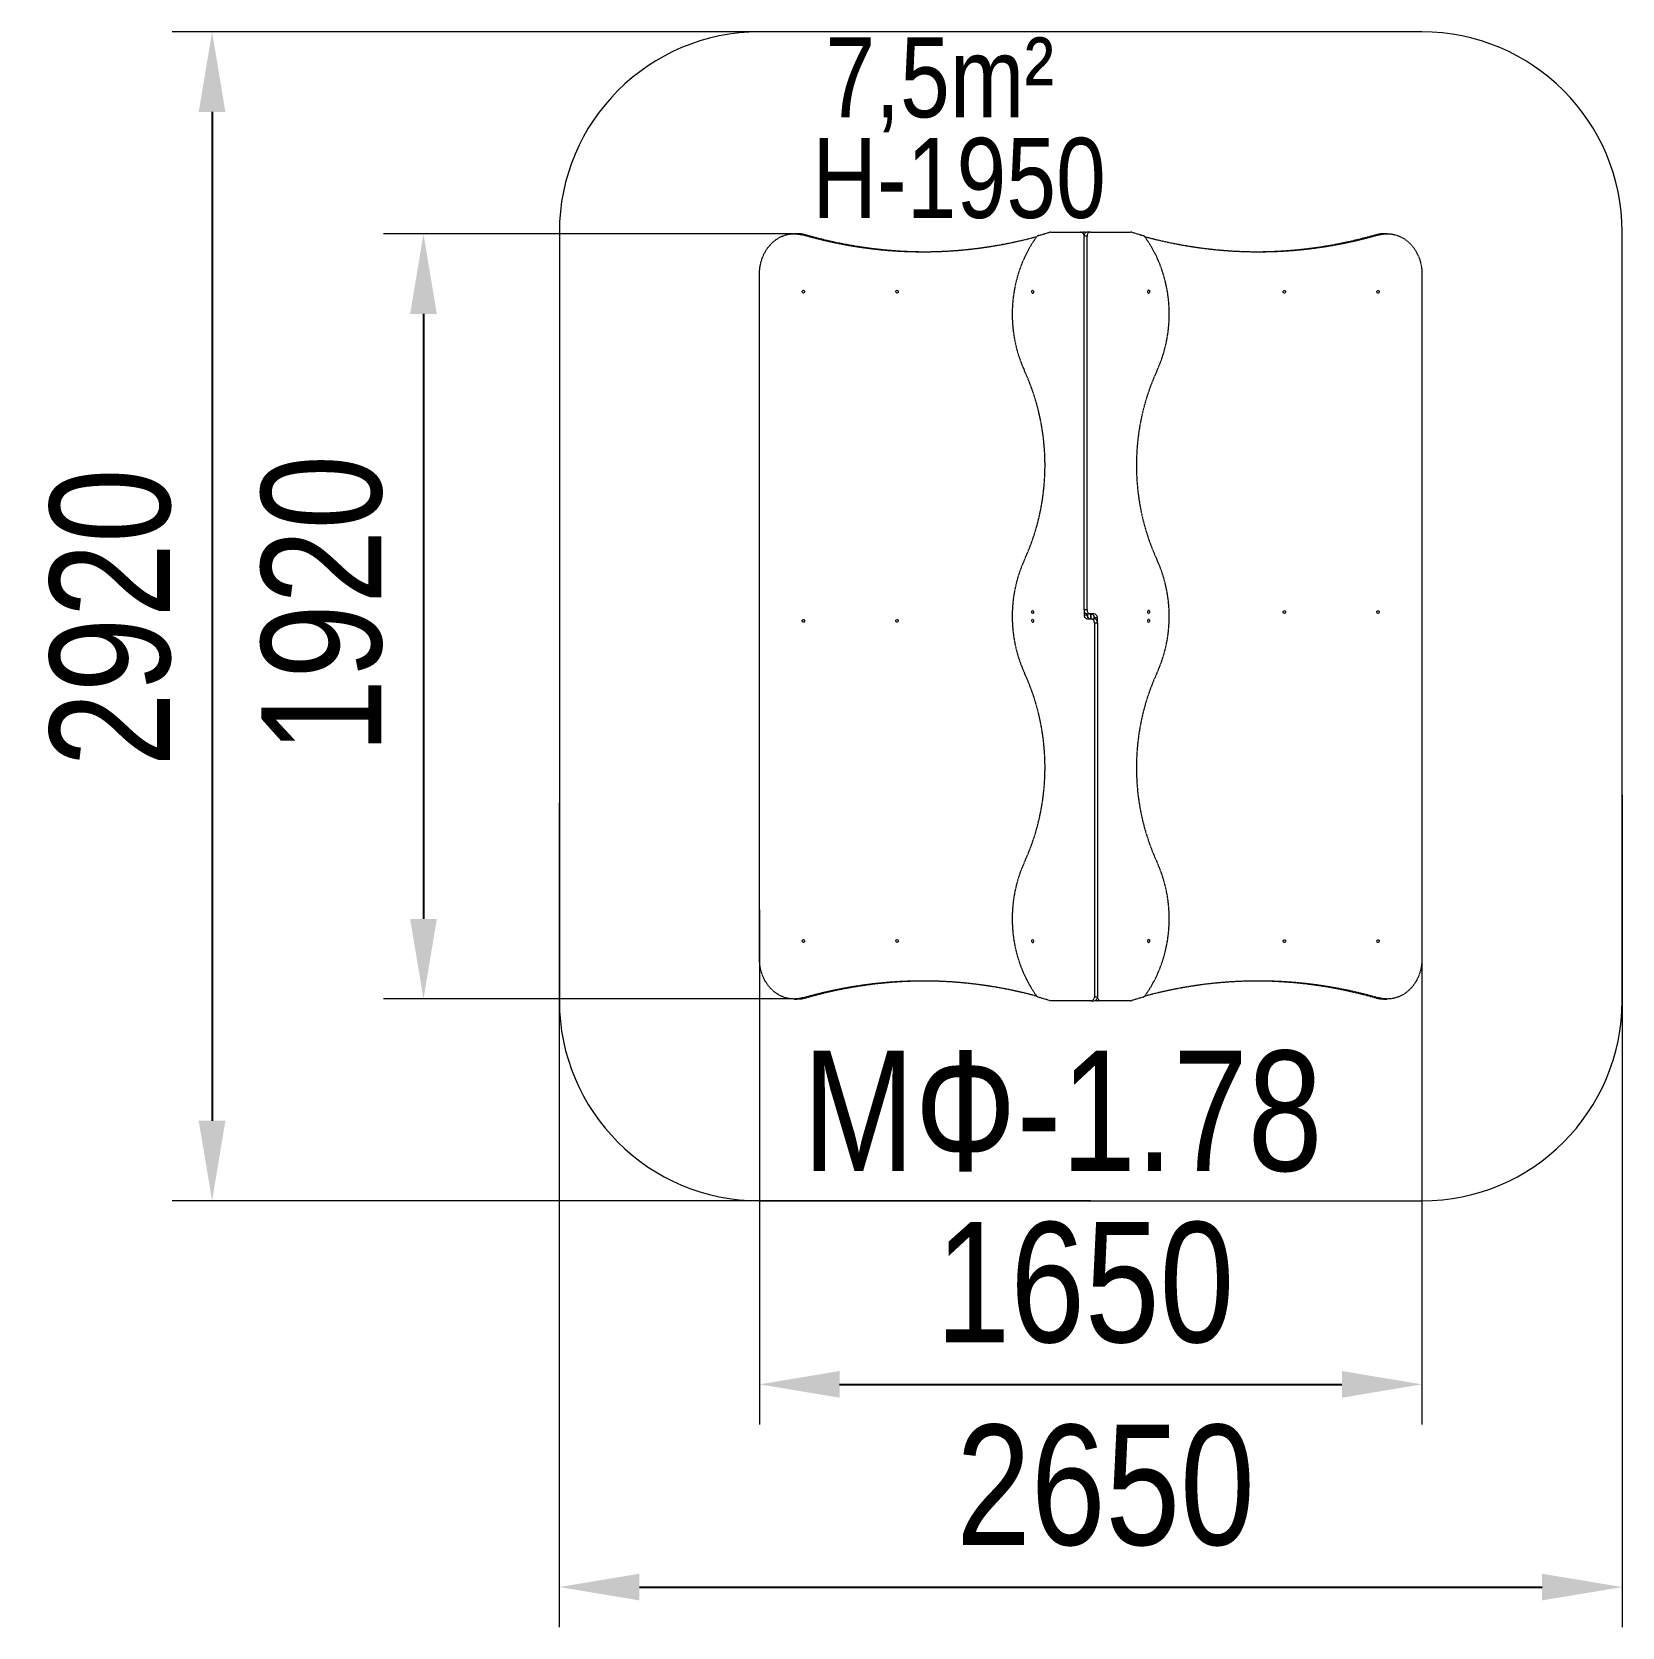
# Model space of a CAD drawing. Header units: millimetres. Extents: x -2552 to 1420, y -2213 to 1772.
import ezdxf

# ---------------------------------------------------------------- set-up
doc = ezdxf.new("R2010")
doc.units = ezdxf.units.MM
doc.linetypes.add('HIDDEN', pattern=[1.905, 1.27, -0.635])
for name, color, linetype in [('DIKOM_АРТИКУЛ', 7, 'Continuous'), ('DIKOM_ЗОНА', 90, 'Continuous'), ('DIKOM_ОБЪЕКТ', 7, 'Continuous'), ('DIKOM_РАЗМЕР_ЗОНА', 7, 'Continuous'), ('DIKOM_РАЗМЕР_ОБЪЕКТА', 7, 'Continuous')]:
    doc.layers.add(name, color=color, linetype=linetype)
doc.styles.add('style1', font='arialbd.ttf', dxfattribs={"width": 0.8})
doc.dimstyles.new('1-50', dxfattribs={"dimtxt": 300, "dimasz": 200, "dimexe": 100, "dimexo": 0, "dimgap": 100, "dimtad": 1, "dimtoh": 1, "dimtxsty": 'style1', "dimcen": 200, "dimclrd": 7, "dimclre": 7, "dimclrt": 7, "dimadec": 1, "dimazin": 2, "dimtfac": 1, "dimtmove": 0, "dimatfit": 2, "dimfxl": 0, "dimlwd": 25, "dimlwe": 18, "dimarcsym": 0})

# ---------------------------------------------------------------- blocks, each defined once
blk = doc.blocks.new('*D0')
at = {"layer": 'Defpoints', "color": 0, "transparency": 16777216}
for p in [(-650.3, 1267.4), (-1573.9, -644), (-650.3, -644)]:
    blk.add_point(p, dxfattribs=at)
at = {"layer": 'DIKOM_РАЗМЕР_ОБЪЕКТА', "color": 7, "lineweight": 18, "transparency": 16777216}
for p, q in [((-650.3, 1267.4), (-1673.9, 1267.4)), ((-650.3, -644), (-1673.9, -644))]:
    blk.add_line(p, q, dxfattribs=at)
at = {"layer": 'DIKOM_РАЗМЕР_ОБЪЕКТА', "color": 7, "lineweight": 25, "transparency": 16777216}
blk.add_line((-1573.9, 1067.4), (-1573.9, -444), dxfattribs=at)
at = {"layer": 'DIKOM_РАЗМЕР_ОБЪЕКТА', "color": 7, "transparency": 16777216}
for points in [[(-1607.3, 1067.4), (-1540.6, 1067.4), (-1573.9, 1267.4)], [(-1607.3, -444), (-1540.6, -444), (-1573.9, -644)]]:
    blk.add_solid(points, dxfattribs=at)
at = {"layer": 'DIKOM_РАЗМЕР_ОБЪЕКТА', "color": 7, "transparency": 16777216, "insert": (-1827.1, 342.3), "char_height": 300, "attachment_point": 5, "rotation": 90, "style": 'style1'}
blk.add_mtext('{\\fArial|b0|i0|c204|p34;1920}', dxfattribs=at)
blk = doc.blocks.new('*D1')
at = {"layer": 'Defpoints', "color": 0, "transparency": 16777216}
for p in [(920.2, -334.7), (-734.6, -421.2), (920.2, -1606.6)]:
    blk.add_point(p, dxfattribs=at)
at = {"layer": 'DIKOM_РАЗМЕР_ОБЪЕКТА', "color": 7, "lineweight": 18, "transparency": 16777216}
for p, q in [((920.2, -334.7), (920.2, -1706.6)), ((-734.6, -421.2), (-734.6, -1706.6))]:
    blk.add_line(p, q, dxfattribs=at)
at = {"layer": 'DIKOM_РАЗМЕР_ОБЪЕКТА', "color": 7, "lineweight": 25, "transparency": 16777216}
blk.add_line((-534.6, -1606.6), (720.2, -1606.6), dxfattribs=at)
at = {"layer": 'DIKOM_РАЗМЕР_ОБЪЕКТА', "color": 7, "transparency": 16777216}
for points in [[(-534.6, -1573.3), (-534.6, -1640), (-734.6, -1606.6)], [(720.2, -1573.3), (720.2, -1640), (920.2, -1606.6)]]:
    blk.add_solid(points, dxfattribs=at)
at = {"layer": 'DIKOM_РАЗМЕР_ОБЪЕКТА', "color": 7, "transparency": 16777216, "insert": (78.4, -1353.5), "char_height": 300, "attachment_point": 5, "style": 'style1'}
blk.add_mtext('{\\fArial|b0|i0|c204|p34;1650}', dxfattribs=at)
blk = doc.blocks.new('*D2')
at = {"layer": 'Defpoints', "color": 0, "transparency": 16777216}
for p in [(92.8, 1771.7), (-2102, -1148.3), (92.8, -1148.3)]:
    blk.add_point(p, dxfattribs=at)
at = {"layer": 'DIKOM_РАЗМЕР_ЗОНА', "color": 7, "lineweight": 18, "transparency": 16777216}
for p, q in [((92.8, 1771.7), (-2202, 1771.7)), ((92.8, -1148.3), (-2202, -1148.3))]:
    blk.add_line(p, q, dxfattribs=at)
at = {"layer": 'DIKOM_РАЗМЕР_ЗОНА', "color": 7, "lineweight": 25, "transparency": 16777216}
blk.add_line((-2102, 1571.7), (-2102, -948.3), dxfattribs=at)
at = {"layer": 'DIKOM_РАЗМЕР_ЗОНА', "color": 7, "transparency": 16777216}
for points in [[(-2135.4, 1571.7), (-2068.7, 1571.7), (-2102, 1771.7)], [(-2135.4, -948.3), (-2068.7, -948.3), (-2102, -1148.3)]]:
    blk.add_solid(points, dxfattribs=at)
at = {"layer": 'DIKOM_РАЗМЕР_ЗОНА', "color": 7, "transparency": 16777216, "insert": (-2355.2, 308.6), "char_height": 300, "attachment_point": 5, "rotation": 90, "style": 'style1'}
blk.add_mtext('{\\fArial|b0|i0|c204|p34;2920}', dxfattribs=at)
blk = doc.blocks.new('*D3')
at = {"layer": 'Defpoints', "color": 0, "transparency": 16777216}
for p in [(-1234.6, -154.2), (1420.2, -133.7), (1420.2, -2113)]:
    blk.add_point(p, dxfattribs=at)
at = {"layer": 'DIKOM_РАЗМЕР_ЗОНА', "color": 7, "lineweight": 18, "transparency": 16777216}
for p, q in [((-1234.6, -154.2), (-1234.6, -2213)), ((1420.2, -133.7), (1420.2, -2213))]:
    blk.add_line(p, q, dxfattribs=at)
at = {"layer": 'DIKOM_РАЗМЕР_ЗОНА', "color": 7, "lineweight": 25, "transparency": 16777216}
blk.add_line((-1034.6, -2113), (1220.2, -2113), dxfattribs=at)
at = {"layer": 'DIKOM_РАЗМЕР_ЗОНА', "color": 7, "transparency": 16777216}
for points in [[(-1034.6, -2079.6), (-1034.6, -2146.3), (-1234.6, -2113)], [(1220.2, -2079.6), (1220.2, -2146.3), (1420.2, -2113)]]:
    blk.add_solid(points, dxfattribs=at)
at = {"layer": 'DIKOM_РАЗМЕР_ЗОНА', "color": 7, "transparency": 16777216, "insert": (129.8, -1859.8), "char_height": 300, "attachment_point": 5, "style": 'style1'}
blk.add_mtext('{\\fArial|b0|i0|c204|p34;2650}', dxfattribs=at)

msp = doc.modelspace()

# ---------------------------------------------------------------- linework, layer by layer
at = {"layer": 'DIKOM_ЗОНА', "color": 3, "lineweight": 15}
msp.add_lwpolyline([(920.206, -1148.273, 0.41421356), (1420.206, -648.273), (1420.206, 1271.727, 0.41421356), (920.206, 1771.727), (-734.555, 1771.727, 0.41421356), (-1234.555, 1271.727), (-1234.555, -648.273, 0.41421356), (-734.555, -1148.273)], format="xyb", close=True, dxfattribs=at)
at = {"layer": 'DIKOM_ОБЪЕКТ', "color": 7, "linetype": 'HIDDEN', "lineweight": 15}
for p, q in [((-640.453, 1267.53), (-647.953, 1267.53)), ((-619.43, 1264.539), (-626.93, 1264.539)), ((-7.625, 1271.727), (67.432, 1271.727)), ((67.432, 1271.727), (74.932, 1271.727)), ((75.504, 1271.727), (74.932, 1271.727)), ((83.577, 1261.727), (76.077, 1261.727)), ((76.077, 327.728), (76.077, 1261.727)), ((83.577, 327.728), (83.577, 1261.727)), ((92.237, 1271.727), (84.737, 1271.727)), ((92.237, 1271.727), (193.276, 1271.727)), ((805.08, 1264.539), (812.58, 1264.539)), ((833.603, 1267.53), (826.103, 1267.53)), ((-734.555, -544.075), (-734.555, 1167.53)), ((920.206, 1167.53), (920.206, -544.075)), ((83.577, 327.728), (76.077, 327.728)), ((76.093, 327.131), (76.093, 315.726)), ((76.093, 315.726), (83.593, 315.726)), ((83.593, 317.816), (83.593, 315.726)), ((92.237, 317.728), (84.737, 317.728)), ((84.753, 305.726), (93.413, 305.726)), ((85.325, 309.726), (85.325, 317.728)), ((100.898, 317.728), (92.237, 317.728)), ((92.825, 305.726), (92.825, 317.728)), ((92.826, 317.728), (92.826, 305.726)), ((93.413, 305.726), (100.913, 305.726)), ((100.326, 313.728), (100.326, 305.726)), ((109.558, 307.728), (102.058, 307.728)), ((102.058, 305.639), (102.058, 307.728)), ((102.073, 295.726), (102.073, -638.273)), ((102.073, 295.726), (109.573, 295.726)), ((109.558, 296.323), (109.558, 307.728)), ((109.573, 295.726), (109.573, -638.273)), ((-647.953, -644.075), (-640.453, -644.075)), ((-619.43, -641.084), (-626.93, -641.084)), ((93.413, -648.273), (-7.625, -648.273)), ((93.413, -648.273), (100.913, -648.273)), ((102.073, -638.273), (109.573, -638.273)), ((110.146, -648.273), (110.718, -648.273)), ((118.218, -648.273), (110.718, -648.273)), ((193.276, -648.273), (118.218, -648.273)), ((805.08, -641.084), (812.58, -641.084)), ((826.103, -644.075), (833.603, -644.075))]:
    msp.add_line(p, q, dxfattribs=at)
at = {"layer": 'DIKOM_ОБЪЕКТ', "color": 7, "linetype": 'HIDDEN', "lineweight": 15, "flags": 128}
for points in [[(-734.555, 1167.53), (-734.397, 1173.579), (-733.921, 1179.607), (-733.131, 1185.59), (-732.029, 1191.507), (-730.619, 1197.336), (-728.906, 1203.056), (-726.896, 1208.646), (-724.597, 1214.086), (-722.018, 1219.354), (-719.167, 1224.433), (-716.055, 1229.304), (-712.694, 1233.948), (-709.096, 1238.349), (-705.274, 1242.49), (-701.241, 1246.357), (-697.014, 1249.935), (-692.607, 1253.211), (-688.036, 1256.174), (-683.318, 1258.812), (-678.471, 1261.115), (-673.512, 1263.075), (-668.46, 1264.686), (-663.332, 1265.94), (-658.148, 1266.834), (-652.926, 1267.365), (-647.687, 1267.529), (-642.448, 1267.328), (-637.23, 1266.76), (-632.051, 1265.829), (-626.93, 1264.539)], [(-42.507, 1259.675), (-59.872, 1255.115), (-79.175, 1250.4), (-98.54, 1246.041), (-117.964, 1242.038), (-137.44, 1238.392), (-156.964, 1235.105), (-176.53, 1232.177), (-196.135, 1229.609), (-215.772, 1227.402), (-235.438, 1225.556), (-255.126, 1224.071), (-274.832, 1222.949), (-294.552, 1222.189), (-314.279, 1221.791), (-334.009, 1221.757), (-353.737, 1222.085), (-373.458, 1222.775), (-393.168, 1223.828), (-412.86, 1225.243), (-432.53, 1227.019), (-452.173, 1229.157), (-471.784, 1231.656), (-491.359, 1234.515), (-510.891, 1237.733), (-530.377, 1241.31), (-549.81, 1245.245), (-569.188, 1249.536), (-588.503, 1254.183), (-607.752, 1259.184), (-626.93, 1264.539)], [(-322.287, 1221.734), (-326.509, 1221.757), (-346.237, 1222.085), (-365.958, 1222.775), (-385.668, 1223.828), (-405.36, 1225.243), (-425.03, 1227.019), (-444.673, 1229.157), (-464.284, 1231.656), (-483.859, 1234.515), (-503.391, 1237.733), (-522.877, 1241.31), (-542.31, 1245.245), (-561.688, 1249.536), (-581.003, 1254.183), (-600.252, 1259.184), (-619.43, 1264.539)], [(-42.444, 1259.761), (-48.171, 1251.604), (-53.647, 1243.22), (-58.866, 1234.62), (-63.821, 1225.815), (-68.506, 1216.814), (-72.916, 1207.63), (-77.044, 1198.273), (-80.886, 1188.755), (-84.438, 1179.088), (-87.694, 1169.283), (-90.651, 1159.353), (-93.305, 1149.309), (-95.653, 1139.164), (-97.693, 1128.93), (-99.42, 1118.62), (-100.835, 1108.247), (-101.934, 1097.822), (-102.716, 1087.36), (-103.181, 1076.873), (-103.327, 1066.373), (-103.156, 1055.874), (-102.666, 1045.388), (-101.858, 1034.928), (-100.734, 1024.508), (-99.295, 1014.139), (-97.543, 1003.834), (-95.479, 993.607), (-93.107, 983.47), (-90.429, 973.434), (-87.448, 963.513), (-84.168, 953.719), (-80.594, 944.063), (-76.729, 934.557), (-72.578, 925.213)], [(-37.879, 1263.04), (-34.371, 1264.041), (-30.865, 1265.054), (-27.362, 1266.079), (-23.862, 1267.116), (-20.364, 1268.164), (-16.869, 1269.225), (-13.376, 1270.296), (-9.887, 1271.38)], [(76.085, 1262.149), (75.926, 1263.678), (75.433, 1265.554), (74.633, 1267.283), (73.556, 1268.798), (72.244, 1270.042), (70.746, 1270.966), (69.122, 1271.535), (67.432, 1271.727)], [(84.737, 1271.727), (83.048, 1271.535), (81.423, 1270.966), (79.926, 1270.042), (78.614, 1268.798), (77.537, 1267.283), (76.736, 1265.554), (76.244, 1263.678), (76.077, 1261.727)], [(92.237, 1271.727), (90.548, 1271.535), (88.923, 1270.966), (87.426, 1270.042), (86.114, 1268.798), (85.037, 1267.283), (84.236, 1265.554), (83.744, 1263.678), (83.577, 1261.727)], [(195.537, 1271.38), (199.027, 1270.296), (202.52, 1269.224), (206.015, 1268.164), (209.513, 1267.116), (213.014, 1266.079), (216.517, 1265.054), (220.023, 1264.041), (223.531, 1263.04)], [(258.229, 925.215), (262.379, 934.559), (266.244, 944.064), (269.819, 953.72), (273.098, 963.514), (276.079, 973.435), (278.757, 983.471), (281.13, 993.608), (283.193, 1003.835), (284.946, 1014.14), (286.385, 1024.508), (287.509, 1034.929), (288.316, 1045.388), (288.806, 1055.874), (288.978, 1066.373), (288.831, 1076.873), (288.367, 1087.361), (287.584, 1097.823), (286.485, 1108.247), (285.071, 1118.62), (283.343, 1128.93), (281.304, 1139.164), (278.956, 1149.309), (276.302, 1159.352), (273.345, 1169.283), (270.089, 1179.088), (266.538, 1188.755), (262.696, 1198.273), (258.567, 1207.63), (254.158, 1216.814), (249.473, 1225.814), (244.518, 1234.62), (239.299, 1243.22), (233.823, 1251.604), (228.096, 1259.761)], [(812.58, 1264.539), (793.403, 1259.184), (774.154, 1254.183), (754.838, 1249.536), (735.461, 1245.245), (716.027, 1241.31), (696.542, 1237.733), (677.009, 1234.515), (657.435, 1231.656), (637.824, 1229.157), (618.181, 1227.019), (598.51, 1225.243), (578.818, 1223.828), (559.109, 1222.775), (539.388, 1222.085), (519.66, 1221.757), (499.929, 1221.791), (480.202, 1222.189), (460.483, 1222.949), (440.776, 1224.071), (421.088, 1225.556), (401.423, 1227.402), (381.785, 1229.609), (362.181, 1232.177), (342.614, 1235.105), (323.09, 1238.392), (303.614, 1242.038), (284.191, 1246.041), (264.825, 1250.4), (245.522, 1255.115), (228.159, 1259.675)], [(805.08, 1264.539), (785.903, 1259.184), (766.654, 1254.183), (747.338, 1249.536), (727.961, 1245.245), (708.527, 1241.31), (689.042, 1237.733), (669.509, 1234.515), (649.935, 1231.656), (630.324, 1229.157), (610.681, 1227.019), (591.01, 1225.243), (571.318, 1223.828), (551.609, 1222.775), (531.888, 1222.085), (512.16, 1221.757), (507.938, 1221.734)], [(812.58, 1264.539), (817.701, 1265.829), (822.88, 1266.76), (828.099, 1267.328), (833.337, 1267.529), (838.577, 1267.365), (843.798, 1266.834), (848.982, 1265.94), (854.11, 1264.686), (859.163, 1263.075), (864.122, 1261.115), (868.969, 1258.812), (873.686, 1256.174), (878.257, 1253.211), (882.664, 1249.935), (886.892, 1246.357), (890.924, 1242.49), (894.746, 1238.349), (898.345, 1233.948), (901.706, 1229.304), (904.818, 1224.433), (907.668, 1219.354), (910.248, 1214.086), (912.547, 1208.646), (914.556, 1203.056), (916.269, 1197.336), (917.679, 1191.507), (918.782, 1185.59), (919.572, 1179.607), (920.047, 1173.579), (920.206, 1167.53)], [(-624.816, 1126.227), (-623.832, 1126.037), (-622.954, 1125.489), (-622.279, 1124.641), (-621.878, 1123.586), (-621.795, 1122.438), (-622.04, 1121.321), (-622.586, 1120.357), (-623.374, 1119.649), (-624.317, 1119.275), (-625.315, 1119.275), (-626.259, 1119.649), (-627.046, 1120.357), (-627.592, 1121.321), (-627.837, 1122.438), (-627.755, 1123.586), (-627.354, 1124.641), (-626.678, 1125.489), (-625.8, 1126.037), (-624.816, 1126.227)], [(-390.989, 1126.227), (-390.005, 1126.037), (-389.128, 1125.489), (-388.452, 1124.641), (-388.051, 1123.586), (-387.969, 1122.438), (-388.214, 1121.321), (-388.759, 1120.357), (-389.547, 1119.649), (-390.49, 1119.275), (-391.488, 1119.275), (-392.432, 1119.649), (-393.219, 1120.357), (-393.765, 1121.321), (-394.01, 1122.438), (-393.928, 1123.586), (-393.527, 1124.641), (-392.851, 1125.489), (-391.974, 1126.037), (-390.989, 1126.227)], [(-52.079, 1119.227), (-51.095, 1119.417), (-50.217, 1119.965), (-49.542, 1120.813), (-49.141, 1121.868), (-49.058, 1123.016), (-49.303, 1124.133), (-49.849, 1125.098), (-50.637, 1125.805), (-51.58, 1126.179), (-52.578, 1126.179), (-53.522, 1125.805), (-54.309, 1125.098), (-54.855, 1124.133), (-55.1, 1123.016), (-55.017, 1121.868), (-54.617, 1120.813), (-53.941, 1119.965), (-53.063, 1119.417), (-52.079, 1119.227)], [(237.73, 1126.227), (236.745, 1126.037), (235.868, 1125.489), (235.192, 1124.641), (234.791, 1123.586), (234.709, 1122.438), (234.954, 1121.321), (235.5, 1120.357), (236.287, 1119.649), (237.231, 1119.275), (238.229, 1119.275), (239.172, 1119.649), (239.96, 1120.357), (240.505, 1121.321), (240.75, 1122.438), (240.668, 1123.586), (240.267, 1124.641), (239.591, 1125.489), (238.714, 1126.037), (237.73, 1126.227)], [(576.64, 1119.227), (575.656, 1119.417), (574.778, 1119.965), (574.102, 1120.813), (573.702, 1121.868), (573.619, 1123.016), (573.864, 1124.133), (574.41, 1125.098), (575.197, 1125.805), (576.141, 1126.179), (577.139, 1126.179), (578.082, 1125.805), (578.87, 1125.098), (579.416, 1124.133), (579.661, 1123.016), (579.578, 1121.868), (579.177, 1120.813), (578.502, 1119.965), (577.624, 1119.417), (576.64, 1119.227)], [(810.467, 1119.227), (809.483, 1119.417), (808.605, 1119.965), (807.929, 1120.813), (807.528, 1121.868), (807.446, 1123.016), (807.691, 1124.133), (808.237, 1125.098), (809.024, 1125.805), (809.968, 1126.179), (810.966, 1126.179), (811.909, 1125.805), (812.697, 1125.098), (813.243, 1124.133), (813.487, 1123.016), (813.405, 1121.868), (813.004, 1120.813), (812.328, 1119.965), (811.451, 1119.417), (810.467, 1119.227)], [(-72.578, 453.3), (-67.285, 465.093), (-62.265, 477.044), (-57.522, 489.144), (-53.058, 501.386), (-48.878, 513.76), (-44.984, 526.258), (-41.379, 538.871), (-38.065, 551.59), (-35.045, 564.407), (-32.321, 577.311), (-29.895, 590.295), (-27.768, 603.348), (-25.943, 616.462), (-24.419, 629.627), (-23.199, 642.834), (-22.283, 656.075), (-21.673, 669.338), (-21.367, 682.616), (-21.367, 695.898), (-21.673, 709.176), (-22.283, 722.439), (-23.199, 735.679), (-24.419, 748.887), (-25.943, 762.052), (-27.768, 775.166), (-29.895, 788.219), (-32.321, 801.203), (-35.045, 814.107), (-38.065, 826.924), (-41.379, 839.643), (-44.984, 852.256), (-48.878, 864.754), (-53.058, 877.128), (-57.522, 889.37), (-62.265, 901.47), (-67.285, 913.421), (-72.578, 925.213)], [(258.229, 925.215), (252.935, 913.422), (247.915, 901.472), (243.172, 889.371), (238.709, 877.13), (234.529, 864.756), (230.635, 852.257), (227.03, 839.644), (223.716, 826.925), (220.696, 814.109), (217.972, 801.204), (215.546, 788.221), (213.419, 775.168), (211.593, 762.054), (210.07, 748.888), (208.85, 735.681), (207.934, 722.441), (207.323, 709.177), (207.018, 695.9), (207.018, 682.617), (207.323, 669.34), (207.934, 656.076), (208.85, 642.836), (210.07, 629.629), (211.593, 616.463), (213.419, 603.349), (215.546, 590.296), (217.972, 577.313), (220.696, 564.408), (223.716, 551.592), (227.03, 538.873), (230.635, 526.259), (234.529, 513.761), (238.709, 501.387), (243.172, 489.146), (247.915, 477.045), (252.935, 465.094), (258.229, 453.302)], [(-72.578, 453.3), (-76.74, 443.93), (-80.615, 434.397), (-84.197, 424.713), (-87.483, 414.89), (-90.468, 404.939), (-93.149, 394.874), (-95.523, 384.706), (-97.586, 374.448), (-99.336, 364.113), (-100.77, 353.713), (-101.888, 343.262), (-102.687, 332.772), (-103.167, 322.256), (-103.328, 311.726), (-103.167, 301.197), (-102.687, 290.681), (-101.888, 280.191), (-100.77, 269.74), (-99.336, 259.34), (-97.586, 249.005), (-95.523, 238.747), (-93.149, 228.579), (-90.468, 218.514), (-87.483, 208.563), (-84.197, 198.74), (-80.615, 189.056), (-76.74, 179.523), (-72.578, 170.153)], [(258.229, 170.154), (262.391, 179.524), (266.265, 189.057), (269.848, 198.742), (273.134, 208.565), (276.119, 218.515), (278.8, 228.581), (281.173, 238.749), (283.236, 249.007), (284.986, 259.342), (286.421, 269.741), (287.539, 280.193), (288.338, 290.683), (288.818, 301.199), (288.978, 311.728), (288.818, 322.257), (288.338, 332.773), (287.539, 343.263), (286.421, 353.715), (284.986, 364.114), (283.236, 374.449), (281.173, 384.707), (278.8, 394.875), (276.119, 404.941), (273.134, 414.891), (269.848, 424.714), (266.265, 434.399), (262.391, 443.932), (258.229, 453.302)], [(-52.079, 319.226), (-51.095, 319.416), (-50.217, 319.964), (-49.542, 320.812), (-49.141, 321.867), (-49.058, 323.015), (-49.303, 324.132), (-49.849, 325.097), (-50.637, 325.805), (-51.58, 326.179), (-52.578, 326.179), (-53.522, 325.805), (-54.309, 325.097), (-54.855, 324.132), (-55.1, 323.015), (-55.017, 321.867), (-54.617, 320.812), (-53.941, 319.964), (-53.063, 319.416), (-52.079, 319.226)], [(76.077, 327.728), (76.244, 325.777), (76.736, 323.901), (77.537, 322.172), (78.614, 320.657), (79.926, 319.413), (81.423, 318.489), (83.048, 317.92), (84.737, 317.728)], [(83.577, 327.728), (83.744, 325.777), (84.236, 323.901), (85.037, 322.172), (86.114, 320.657), (87.426, 319.413), (88.923, 318.489), (90.548, 317.92), (92.237, 317.728)], [(237.73, 326.228), (236.745, 326.038), (235.868, 325.49), (235.192, 324.642), (234.791, 323.587), (234.709, 322.439), (234.954, 321.322), (235.5, 320.358), (236.287, 319.65), (237.231, 319.276), (238.229, 319.276), (239.172, 319.65), (239.96, 320.358), (240.505, 321.322), (240.75, 322.439), (240.668, 323.587), (240.267, 324.642), (239.591, 325.49), (238.714, 326.038), (237.73, 326.228)], [(576.64, 319.226), (575.656, 319.416), (574.778, 319.964), (574.102, 320.812), (573.702, 321.867), (573.619, 323.015), (573.864, 324.132), (574.41, 325.097), (575.197, 325.805), (576.141, 326.179), (577.139, 326.179), (578.082, 325.805), (578.87, 325.097), (579.416, 324.132), (579.661, 323.015), (579.578, 321.867), (579.177, 320.812), (578.502, 319.964), (577.624, 319.416), (576.64, 319.226)], [(810.467, 319.226), (809.483, 319.416), (808.605, 319.964), (807.929, 320.812), (807.528, 321.867), (807.446, 323.015), (807.691, 324.132), (808.237, 325.097), (809.024, 325.805), (809.968, 326.179), (810.966, 326.179), (811.909, 325.805), (812.697, 325.097), (813.243, 324.132), (813.487, 323.015), (813.405, 321.867), (813.004, 320.812), (812.328, 319.964), (811.451, 319.416), (810.467, 319.226)], [(-624.816, 304.228), (-623.832, 304.038), (-622.954, 303.49), (-622.279, 302.642), (-621.878, 301.587), (-621.795, 300.439), (-622.04, 299.322), (-622.586, 298.358), (-623.374, 297.65), (-624.317, 297.276), (-625.315, 297.276), (-626.259, 297.65), (-627.046, 298.358), (-627.592, 299.322), (-627.837, 300.439), (-627.755, 301.587), (-627.354, 302.642), (-626.678, 303.49), (-625.8, 304.038), (-624.816, 304.228)], [(-390.989, 304.228), (-390.005, 304.038), (-389.128, 303.49), (-388.452, 302.642), (-388.051, 301.587), (-387.969, 300.439), (-388.214, 299.322), (-388.759, 298.358), (-389.547, 297.65), (-390.49, 297.276), (-391.488, 297.276), (-392.432, 297.65), (-393.219, 298.358), (-393.765, 299.322), (-394.01, 300.439), (-393.928, 301.587), (-393.527, 302.642), (-392.851, 303.49), (-391.974, 304.038), (-390.989, 304.228)], [(-52.079, 297.226), (-51.095, 297.416), (-50.217, 297.964), (-49.542, 298.812), (-49.141, 299.867), (-49.058, 301.015), (-49.303, 302.132), (-49.849, 303.097), (-50.637, 303.805), (-51.58, 304.179), (-52.578, 304.179), (-53.522, 303.805), (-54.309, 303.097), (-54.855, 302.132), (-55.1, 301.015), (-55.017, 299.867), (-54.617, 298.812), (-53.941, 297.964), (-53.063, 297.416), (-52.079, 297.226)], [(76.093, 315.726), (76.259, 313.776), (76.752, 311.9), (77.552, 310.171), (78.629, 308.655), (79.941, 307.412), (81.439, 306.488), (83.063, 305.919), (84.753, 305.726)], [(83.593, 315.726), (83.759, 313.776), (84.252, 311.9), (85.052, 310.171), (86.129, 308.655), (87.441, 307.412), (88.939, 306.488), (90.563, 305.919), (92.253, 305.726)], [(102.058, 307.728), (101.892, 309.679), (101.399, 311.555), (100.598, 313.284), (99.521, 314.799), (98.209, 316.043), (96.712, 316.967), (95.087, 317.536), (93.398, 317.728)], [(102.073, 295.726), (101.907, 297.677), (101.414, 299.553), (100.614, 301.282), (99.537, 302.798), (98.224, 304.041), (96.727, 304.965), (95.103, 305.534), (93.413, 305.726)], [(109.558, 307.728), (109.392, 309.679), (108.899, 311.555), (108.098, 313.284), (107.021, 314.799), (105.709, 316.043), (104.212, 316.967), (102.587, 317.536), (100.898, 317.728)], [(109.573, 295.726), (109.407, 297.677), (108.914, 299.553), (108.114, 301.282), (107.037, 302.798), (105.724, 304.041), (104.227, 304.965), (102.603, 305.534), (100.913, 305.726)], [(237.73, 304.228), (236.745, 304.038), (235.868, 303.49), (235.192, 302.642), (234.791, 301.587), (234.709, 300.439), (234.954, 299.322), (235.5, 298.358), (236.287, 297.65), (237.231, 297.276), (238.229, 297.276), (239.172, 297.65), (239.96, 298.358), (240.505, 299.322), (240.75, 300.439), (240.668, 301.587), (240.267, 302.642), (239.591, 303.49), (238.714, 304.038), (237.73, 304.228)], [(-72.578, -301.761), (-67.285, -289.968), (-62.265, -278.017), (-57.522, -265.917), (-53.058, -253.675), (-48.878, -241.301), (-44.984, -228.803), (-41.379, -216.19), (-38.065, -203.471), (-35.045, -190.654), (-32.321, -177.75), (-29.895, -164.766), (-27.768, -151.713), (-25.943, -138.599), (-24.419, -125.434), (-23.199, -112.226), (-22.283, -98.986), (-21.673, -85.723), (-21.367, -72.445), (-21.367, -59.163), (-21.673, -45.885), (-22.283, -32.622), (-23.199, -19.382), (-24.419, -6.174), (-25.943, 6.991), (-27.768, 20.105), (-29.895, 33.158), (-32.321, 46.142), (-35.045, 59.046), (-38.065, 71.863), (-41.379, 84.582), (-44.984, 97.195), (-48.878, 109.693), (-53.058, 122.067), (-57.522, 134.309), (-62.265, 146.409), (-67.285, 158.36), (-72.578, 170.153)], [(258.229, 170.154), (252.935, 158.362), (247.915, 146.411), (243.172, 134.31), (238.709, 122.069), (234.529, 109.695), (230.635, 97.197), (227.03, 84.583), (223.716, 71.864), (220.696, 59.048), (217.972, 46.143), (215.546, 33.16), (213.419, 20.107), (211.593, 6.993), (210.07, -6.173), (208.85, -19.38), (207.934, -32.62), (207.323, -45.884), (207.018, -59.161), (207.018, -72.444), (207.323, -85.721), (207.934, -98.985), (208.85, -112.225), (210.07, -125.432), (211.593, -138.598), (213.419, -151.712), (215.546, -164.765), (217.972, -177.748), (220.696, -190.653), (223.716, -203.469), (227.03, -216.188), (230.635, -228.801), (234.529, -241.3), (238.709, -253.674), (243.172, -265.915), (247.915, -278.016), (252.935, -289.967), (258.229, -301.759)], [(-72.578, -301.761), (-76.729, -311.104), (-80.594, -320.61), (-84.168, -330.266), (-87.448, -340.06), (-90.428, -349.981), (-93.107, -360.016), (-95.479, -370.154), (-97.543, -380.381), (-99.295, -390.685), (-100.734, -401.054), (-101.858, -411.474), (-102.666, -421.934), (-103.156, -432.42), (-103.327, -442.919), (-103.181, -453.419), (-102.716, -463.906), (-101.934, -474.368), (-100.835, -484.792), (-99.421, -495.166), (-97.693, -505.475), (-95.654, -515.709), (-93.306, -525.854), (-90.651, -535.898), (-87.695, -545.829), (-84.438, -555.633), (-80.887, -565.301), (-77.045, -574.819), (-72.917, -584.175), (-68.507, -593.36), (-63.822, -602.36), (-58.867, -611.165), (-53.649, -619.765), (-48.172, -628.149), (-42.446, -636.306)], [(228.095, -636.307), (233.822, -628.15), (239.298, -619.766), (244.517, -611.166), (249.472, -602.36), (254.157, -593.36), (258.566, -584.176), (262.695, -574.819), (266.537, -565.301), (270.088, -555.634), (273.345, -545.829), (276.302, -535.898), (278.956, -525.854), (281.304, -515.709), (283.343, -505.475), (285.071, -495.166), (286.485, -484.792), (287.584, -474.368), (288.366, -463.906), (288.831, -453.418), (288.978, -442.919), (288.806, -432.419), (288.316, -421.933), (287.509, -411.474), (286.385, -401.053), (284.946, -390.684), (283.193, -380.38), (281.13, -370.153), (278.757, -360.015), (276.079, -349.98), (273.098, -340.059), (269.819, -330.264), (266.244, -320.608), (262.379, -311.103), (258.229, -301.759)], [(-624.816, -495.773), (-623.832, -495.962), (-622.954, -496.511), (-622.279, -497.358), (-621.878, -498.413), (-621.795, -499.562), (-622.04, -500.679), (-622.586, -501.643), (-623.374, -502.351), (-624.317, -502.725), (-625.315, -502.725), (-626.259, -502.351), (-627.046, -501.643), (-627.592, -500.679), (-627.837, -499.562), (-627.755, -498.413), (-627.354, -497.358), (-626.678, -496.511), (-625.8, -495.962), (-624.816, -495.773)], [(-390.989, -495.773), (-390.005, -495.962), (-389.128, -496.511), (-388.452, -497.358), (-388.051, -498.413), (-387.969, -499.562), (-388.214, -500.679), (-388.759, -501.643), (-389.547, -502.351), (-390.49, -502.725), (-391.488, -502.725), (-392.432, -502.351), (-393.219, -501.643), (-393.765, -500.679), (-394.01, -499.562), (-393.928, -498.413), (-393.527, -497.358), (-392.851, -496.511), (-391.974, -495.962), (-390.989, -495.773)], [(-52.079, -502.773), (-51.095, -502.583), (-50.217, -502.035), (-49.542, -501.187), (-49.141, -500.132), (-49.058, -498.984), (-49.303, -497.867), (-49.849, -496.902), (-50.637, -496.194), (-51.58, -495.82), (-52.578, -495.82), (-53.522, -496.194), (-54.309, -496.902), (-54.855, -497.867), (-55.1, -498.984), (-55.017, -500.132), (-54.617, -501.187), (-53.941, -502.035), (-53.063, -502.583), (-52.079, -502.773)], [(237.73, -495.773), (236.745, -495.962), (235.868, -496.511), (235.192, -497.358), (234.791, -498.413), (234.709, -499.562), (234.954, -500.679), (235.5, -501.643), (236.287, -502.351), (237.231, -502.725), (238.229, -502.725), (239.172, -502.351), (239.96, -501.643), (240.505, -500.679), (240.75, -499.562), (240.668, -498.413), (240.267, -497.358), (239.591, -496.511), (238.714, -495.962), (237.73, -495.773)], [(576.64, -502.773), (575.656, -502.583), (574.778, -502.035), (574.102, -501.187), (573.702, -500.132), (573.619, -498.984), (573.864, -497.867), (574.41, -496.902), (575.197, -496.194), (576.141, -495.82), (577.139, -495.82), (578.082, -496.194), (578.87, -496.902), (579.416, -497.867), (579.661, -498.984), (579.578, -500.132), (579.177, -501.187), (578.502, -502.035), (577.624, -502.583), (576.64, -502.773)], [(810.467, -502.773), (809.483, -502.583), (808.605, -502.035), (807.929, -501.187), (807.528, -500.132), (807.446, -498.984), (807.691, -497.867), (808.237, -496.902), (809.024, -496.194), (809.968, -495.82), (810.966, -495.82), (811.909, -496.194), (812.697, -496.902), (813.243, -497.867), (813.487, -498.984), (813.405, -500.132), (813.004, -501.187), (812.328, -502.035), (811.451, -502.583), (810.467, -502.773)], [(-626.93, -641.084), (-632.051, -642.375), (-637.23, -643.306), (-642.448, -643.873), (-647.687, -644.075), (-652.926, -643.91), (-658.148, -643.38), (-663.332, -642.486), (-668.46, -641.231), (-673.512, -639.621), (-678.471, -637.66), (-683.318, -635.357), (-688.036, -632.719), (-692.607, -629.757), (-697.014, -626.481), (-701.241, -622.903), (-705.274, -619.036), (-709.096, -614.894), (-712.694, -610.494), (-716.055, -605.849), (-719.167, -600.979), (-722.018, -595.9), (-724.597, -590.631), (-726.896, -585.192), (-728.906, -579.602), (-730.619, -573.882), (-732.029, -568.053), (-733.131, -562.136), (-733.921, -556.152), (-734.397, -550.125), (-734.555, -544.075)], [(920.206, -544.075), (920.047, -550.125), (919.572, -556.152), (918.782, -562.136), (917.679, -568.053), (916.269, -573.882), (914.556, -579.602), (912.547, -585.192), (910.248, -590.631), (907.668, -595.9), (904.818, -600.979), (901.706, -605.849), (898.345, -610.494), (894.746, -614.894), (890.924, -619.036), (886.892, -622.903), (882.664, -626.481), (878.257, -629.757), (873.686, -632.719), (868.969, -635.357), (864.122, -637.66), (859.163, -639.621), (854.11, -641.231), (848.982, -642.486), (843.798, -643.38), (838.577, -643.91), (833.337, -644.075), (828.099, -643.873), (822.88, -643.306), (817.701, -642.375), (812.58, -641.084)], [(-626.93, -641.084), (-607.752, -635.73), (-588.503, -630.728), (-569.188, -626.081), (-549.81, -621.79), (-530.377, -617.856), (-510.891, -614.279), (-491.359, -611.06), (-471.784, -608.202), (-452.173, -605.703), (-432.53, -603.565), (-412.86, -601.788), (-393.168, -600.373), (-373.458, -599.32), (-353.737, -598.63), (-334.009, -598.302), (-314.279, -598.337), (-294.552, -598.734), (-274.832, -599.494), (-255.126, -600.617), (-235.438, -602.101), (-215.772, -603.947), (-196.135, -606.154), (-176.53, -608.722), (-156.964, -611.65), (-137.44, -614.937), (-117.964, -618.583), (-98.54, -622.586), (-79.175, -626.946), (-59.872, -631.661), (-42.508, -636.22)], [(-619.43, -641.084), (-600.252, -635.73), (-581.003, -630.728), (-561.688, -626.081), (-542.31, -621.79), (-522.877, -617.856), (-503.391, -614.279), (-483.859, -611.06), (-464.284, -608.202), (-444.673, -605.703), (-425.03, -603.565), (-405.36, -601.788), (-385.668, -600.373), (-365.958, -599.32), (-346.237, -598.63), (-326.509, -598.302), (-322.287, -598.279)], [(228.157, -636.221), (245.522, -631.661), (264.825, -626.946), (284.191, -622.586), (303.614, -618.583), (323.09, -614.937), (342.614, -611.65), (362.181, -608.722), (381.785, -606.154), (401.423, -603.947), (421.088, -602.101), (440.776, -600.617), (460.483, -599.494), (480.202, -598.734), (499.929, -598.337), (519.66, -598.302), (539.388, -598.63), (559.109, -599.32), (578.818, -600.373), (598.51, -601.788), (618.181, -603.565), (637.824, -605.703), (657.435, -608.202), (677.009, -611.06), (696.542, -614.279), (716.027, -617.856), (735.461, -621.79), (754.838, -626.081), (774.154, -630.728), (793.403, -635.73), (812.58, -641.084)], [(507.938, -598.279), (512.16, -598.302), (531.888, -598.63), (551.609, -599.32), (571.318, -600.373), (591.01, -601.788), (610.681, -603.565), (630.324, -605.703), (649.935, -608.202), (669.509, -611.06), (689.042, -614.279), (708.527, -617.856), (727.961, -621.79), (747.338, -626.081), (766.654, -630.728), (785.903, -635.73), (805.08, -641.084)], [(-9.887, -647.926), (-13.376, -646.842), (-16.869, -645.77), (-20.364, -644.71), (-23.862, -643.661), (-27.363, -642.625), (-30.866, -641.6), (-34.372, -640.587), (-37.88, -639.585)], [(93.413, -648.273), (95.103, -648.081), (96.727, -647.511), (98.224, -646.587), (99.537, -645.344), (100.614, -643.828), (101.414, -642.099), (101.907, -640.224), (102.073, -638.273)], [(100.913, -648.273), (102.603, -648.081), (104.227, -647.511), (105.724, -646.587), (107.037, -645.344), (108.114, -643.828), (108.914, -642.099), (109.407, -640.224), (109.573, -638.273)], [(109.566, -638.695), (109.724, -640.224), (110.217, -642.099), (111.017, -643.828), (112.094, -645.344), (113.407, -646.587), (114.904, -647.511), (116.529, -648.081), (118.218, -648.273)], [(223.53, -639.586), (220.021, -640.587), (216.516, -641.6), (213.013, -642.625), (209.512, -643.661), (206.014, -644.71), (202.519, -645.77), (199.027, -646.842), (195.537, -647.926)]]:
    msp.add_lwpolyline(points, dxfattribs=at)
at = {"layer": 'DIKOM_ОБЪЕКТ', "color": 7, "linetype": 'HIDDEN', "lineweight": 15}
for centre, radius, start, end in [((-640.488, 1191.94), 75.591, 73.824086, 89.650544), ((-35.41, 1254.821), 8.596, 107.011486, 144.915188), ((-7.619, 1264.153), 7.574, 90.536305, 107.416883), ((74.828, 1263.749), 7.986, 51.176893, 87.49917), ((75.45, 1256.35), 15.38, 69.078342, 88.936299), ((193.27, 1264.153), 7.574, 72.583117, 89.463695), ((221.062, 1254.82), 8.596, 35.084297, 72.988546), ((826.119, 1192.094), 75.437, 90.399404, 106.193684), ((-35.412, -631.366), 8.596, 215.084297, 252.988546), ((221.061, -631.366), 8.596, 287.011486, 324.915188), ((-640.468, -568.64), 75.437, 270.399404, 286.193684), ((-7.619, -640.699), 7.574, 252.583117, 269.463695), ((110.2, -632.896), 15.38, 249.078342, 268.936299), ((110.822, -640.294), 7.986, 231.176893, 267.49917), ((193.27, -640.699), 7.574, 270.536305, 287.416883), ((826.139, -568.485), 75.591, 253.824086, 269.650544)]:
    msp.add_arc(centre, radius, start, end, dxfattribs=at)

# ---------------------------------------------------------------- texts
at = {"layer": 'DIKOM_АРТИКУЛ', "insert": (-626.541, -773.317), "char_height": 300, "attachment_point": 1, "style": 'style1'}
msp.add_mtext_dynamic_manual_height_columns('{\\fArial|b0|i0|c204|p34;MФ-1.78}', width=1349.07988, gutter_width=20, heights=[0], dxfattribs=at)
at = {"layer": 'DIKOM_РАЗМЕР_ОБЪЕКТА', "insert": (-569.746, 1758.36), "char_height": 200, "attachment_point": 1, "style": 'style1'}
msp.add_mtext_dynamic_manual_height_columns('{\\fArial|b0|i0|c204|p34;7,5m²}', width=5885.53069, gutter_width=20, heights=[0], dxfattribs=at)
at = {"layer": 'DIKOM_РАЗМЕР_ОБЪЕКТА', "insert": (-602.485, 1507.021), "char_height": 200, "width": 789.53053, "attachment_point": 1, "style": 'style1'}
msp.add_mtext('{\\fArial|b0|i0|c204|p34;H-1950}', dxfattribs=at)

# ---------------------------------------------------------------- dimensions: what is measured, and where the dimension line sits
at = {"layer": 'DIKOM_РАЗМЕР_ЗОНА'}
dim = msp.add_linear_dim(base=(-2102.048, -1148.273), p1=(92.825, 1771.727), p2=(92.825, -1148.273), angle=90, text='{\\fArial|b0|i0|c204|p34;<>}', dimstyle='1-50', dxfattribs=at)
dim.commit()
dim.dimension.update_dxf_attribs({"geometry": '*D2', "text_midpoint": (-2102.048, 308.571), "dimtype": 160})
dim = msp.add_linear_dim(base=(1420.206, -2112.968), p1=(-1234.555, -154.233), p2=(1420.206, -133.733), text='{\\fArial|b0|i0|c204|p34;2650}', dimstyle='1-50', dxfattribs=at)
dim.commit()
dim.dimension.update_dxf_attribs({"geometry": '*D3', "text_midpoint": (129.835, -2112.968), "dimtype": 160})
at = {"layer": 'DIKOM_РАЗМЕР_ОБЪЕКТА'}
dim = msp.add_linear_dim(base=(-1573.927, -643.992), p1=(-650.307, 1267.447), p2=(-650.307, -643.992), angle=90, text='{\\fArial|b0|i0|c204|p34;1920}', dimstyle='1-50', dxfattribs=at)
dim.commit()
dim.dimension.update_dxf_attribs({"geometry": '*D0', "text_midpoint": (-1573.927, 342.267), "dimtype": 160})
dim = msp.add_linear_dim(base=(920.206, -1606.646), p1=(-734.555, -421.233), p2=(920.206, -334.733), text='{\\fArial|b0|i0|c204|p34;1650}', dimstyle='1-50', dxfattribs=at)
dim.commit()
dim.dimension.update_dxf_attribs({"geometry": '*D1', "text_midpoint": (78.444, -1606.646), "dimtype": 160})

doc.saveas('drawing.dxf')
